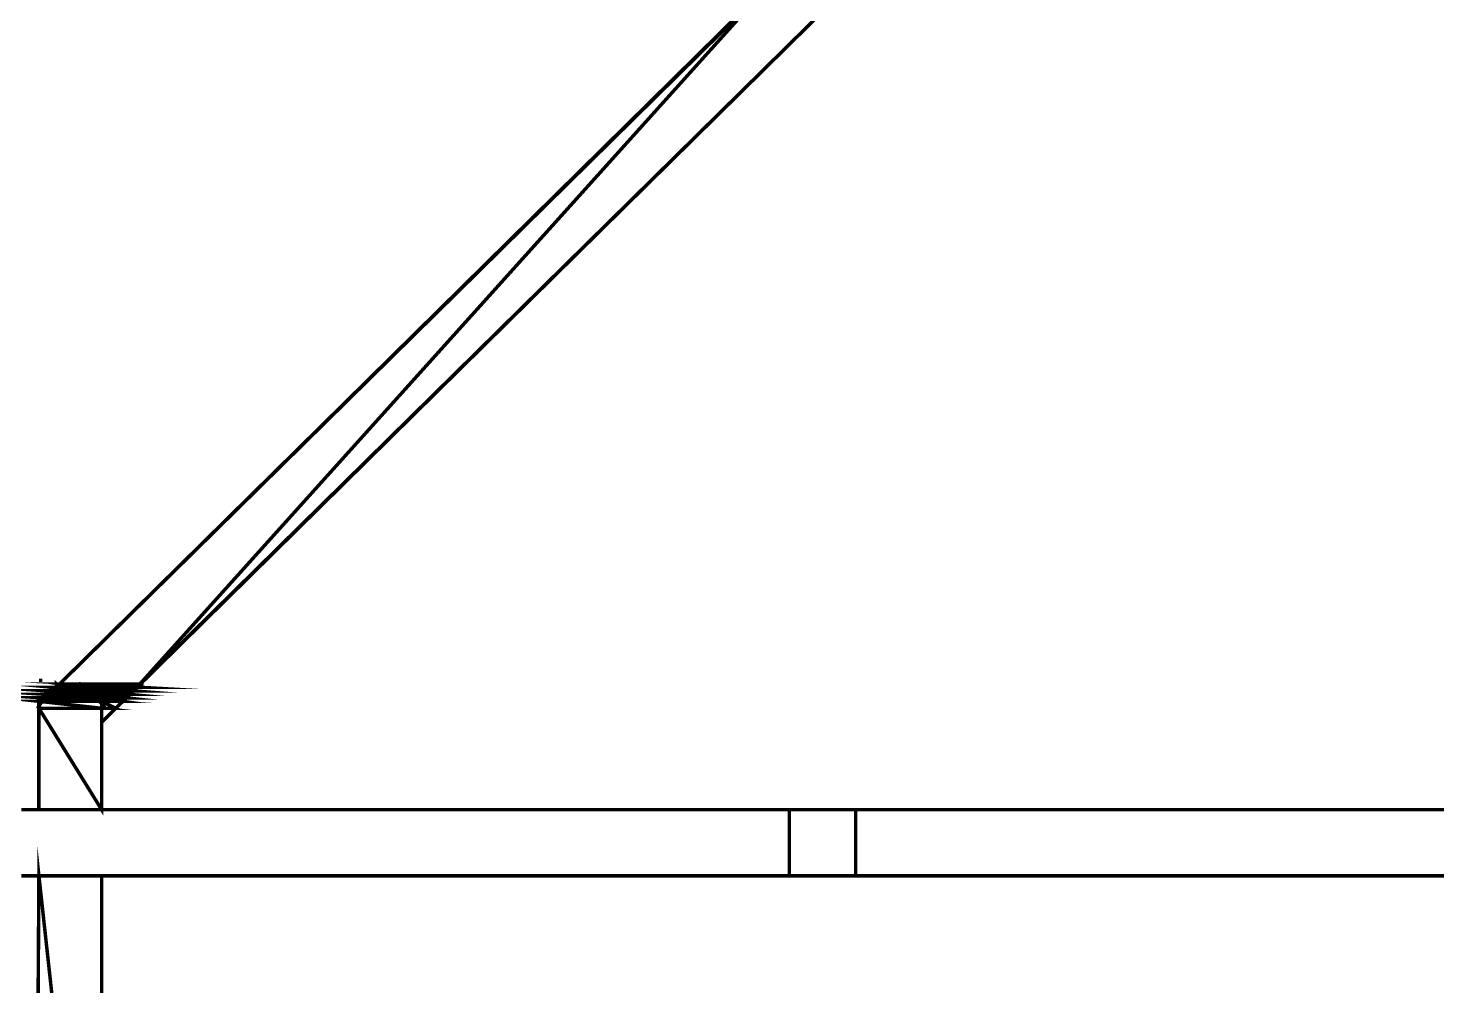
# Model space of a CAD drawing. Header units: metres. Extents: x 3290 to 4536, y 1562 to 1983.
# Drawn here: x 4124.91 to 4135.54, y 1697.76 to 1704.99 of the extents above; entities that cross this region are included whole.
import ezdxf

# ---------------------------------------------------------------- set-up
doc = ezdxf.new("R2010")
doc.units = ezdxf.units.M
doc.layers.add('C00-00-00-BLACK', color=7, linetype='Continuous')
doc.layers.add('CC6-C8-CA', color=254, linetype='Continuous')

msp = doc.modelspace()

# ---------------------------------------------------------------- linework, layer by layer
at = {"layer": 'C00-00-00-BLACK', "const_width": 0.02629344690806576}
for points in [[(4130.860976785591, 1705.672478761382), (4125.118731901433, 1700.013586239907)], [(4131.071531561662, 1705.278076747208), (4125.461147382401, 1699.7496163879)], [(4124.987864965393, 1700.065759104774), (4125.013516623952, 1700.065759104774)], [(4125.48679904096, 1699.855204328703), (4125.473010498103, 1699.88191186667), (4125.285685069009, 1700.039051566806), (4125.224071400023, 1700.039051566806), (4125.186432404655, 1700.039051566806), (4125.075999840686, 1699.986878701939), (4124.99382757852, 1699.88191186667), (4124.987864965393, 1699.855204328703)], [(4124.987864965393, 1699.090623416186), (4124.987864965393, 1699.855204328703)], [(4125.461147382401, 1699.090623416186), (4125.461147382401, 1699.855204328703)], [(4124.854203054447, 1699.090623416186), (4146.771588811233, 1699.090623416186)], [(4130.650422009519, 1699.090623416186), (4130.650422009519, 1698.591875672279)], [(4131.150411964496, 1699.090623416186), (4131.150411964496, 1698.591875672279)], [(4124.854203054447, 1698.591875672279), (4146.771588811233, 1698.591875672279)], [(4124.95960466359, 1694.272707787925), (4124.987864965393, 1698.591875672279)], [(4125.461147382401, 1694.272707787925), (4125.461147382401, 1698.591875672279)]]:
    msp.add_lwpolyline(points, dxfattribs=at)
at = {"layer": 'CC6-C8-CA', "const_width": 0.02629344690806576}
for points in [[(4130.466574771417, 1705.278076747208), (4125.750396229646, 1700.039051566806), (4125.145190997187, 1700.039051566806), (4130.466574771417, 1705.278076747208)], [(4131.071531561662, 1705.278076747208), (4130.466574771417, 1705.278076747208), (4125.750396229646, 1700.039051566806), (4131.071531561662, 1705.278076747208)], [(4125.750396229646, 1700.039051566806), (4125.302765471197, 1700.039051566806), (4125.750396229646, 1700.013586239907), (4125.750396229646, 1700.039051566806)], [(4125.302765471197, 1700.039051566806), (4125.145190997187, 1700.039051566806), (4125.302765471197, 1700.013586239907), (4125.302765471197, 1700.039051566806)], [(4125.145190997187, 1700.039051566806), (4125.302765471197, 1700.013586239907), (4125.118731901433, 1700.013586239907), (4125.145190997187, 1700.039051566806)], [(4125.118731901433, 1700.013586239907), (4125.145190997187, 1700.013586239907), (4125.118731901433, 1700.039051566806), (4125.118731901433, 1700.013586239907)], [(4125.145190997187, 1700.039051566806), (4125.118731901433, 1700.039051566806), (4125.145190997187, 1700.039051566806), (4125.145190997187, 1700.039051566806)], [(4125.118731901433, 1700.039051566806), (4125.145190997187, 1700.039051566806), (4125.171712203495, 1700.039051566806), (4125.118731901433, 1700.039051566806)], [(4125.145190997187, 1700.039051566806), (4125.171712203495, 1700.039051566806), (4125.118731901433, 1700.039051566806), (4125.145190997187, 1700.039051566806)], [(4125.118731901433, 1700.013586239907), (4125.118731901433, 1700.039051566806), (4125.145190997187, 1700.039051566806), (4125.118731901433, 1700.013586239907)], [(4125.224071400023, 1700.039051566806), (4125.25059260633, 1700.039051566806), (4125.145190997187, 1700.039051566806), (4125.224071400023, 1700.039051566806)], [(4125.224071400023, 1700.039051566806), (4125.145190997187, 1700.039051566806), (4125.224071400023, 1700.039051566806)], [(4125.145190997187, 1700.039051566806), (4125.19761230427, 1700.039051566806), (4125.224071400023, 1700.039051566806), (4125.145190997187, 1700.039051566806)], [(4125.19761230427, 1700.039051566806), (4125.224071400023, 1700.039051566806), (4125.145190997187, 1700.039051566806), (4125.19761230427, 1700.039051566806)], [(4125.145190997187, 1700.039051566806), (4125.19761230427, 1700.039051566806), (4125.224071400023, 1700.039051566806), (4125.145190997187, 1700.039051566806)], [(4125.19761230427, 1700.039051566806), (4125.224071400023, 1700.039051566806), (4125.145190997187, 1700.039051566806), (4125.19761230427, 1700.039051566806)], [(4125.171712203495, 1700.039051566806), (4125.19761230427, 1700.039051566806), (4125.145190997187, 1700.039051566806), (4125.171712203495, 1700.039051566806)], [(4125.171712203495, 1700.039051566806), (4125.145190997187, 1700.039051566806), (4125.19761230427, 1700.039051566806), (4125.171712203495, 1700.039051566806)], [(4125.145190997187, 1700.039051566806), (4125.171712203495, 1700.039051566806), (4125.19761230427, 1700.039051566806), (4125.145190997187, 1700.039051566806)], [(4125.171712203495, 1700.039051566806), (4125.19761230427, 1700.039051566806), (4125.145190997187, 1700.039051566806), (4125.171712203495, 1700.039051566806)], [(4125.145190997187, 1700.039051566806), (4125.171712203495, 1700.039051566806), (4125.19761230427, 1700.039051566806), (4125.145190997187, 1700.039051566806)], [(4125.171712203495, 1700.039051566806), (4125.19761230427, 1700.039051566806), (4125.145190997187, 1700.039051566806), (4125.171712203495, 1700.039051566806)], [(4125.171712203495, 1700.039051566806), (4125.145190997187, 1700.039051566806), (4125.171712203495, 1700.039051566806)], [(4125.145190997187, 1700.039051566806), (4125.171712203495, 1700.039051566806), (4125.19761230427, 1700.039051566806), (4125.145190997187, 1700.039051566806)], [(4125.171712203495, 1700.039051566806), (4125.277113812637, 1700.039051566806), (4125.145190997187, 1700.039051566806), (4125.171712203495, 1700.039051566806)], [(4125.302765471197, 1700.039051566806), (4125.329286677505, 1700.039051566806), (4125.145190997187, 1700.039051566806), (4125.302765471197, 1700.039051566806)], [(4125.302765471197, 1700.039051566806), (4125.145190997187, 1700.039051566806), (4125.277113812637, 1700.039051566806), (4125.302765471197, 1700.039051566806)], [(4125.145190997187, 1700.039051566806), (4125.171712203495, 1700.039051566806), (4125.19761230427, 1700.039051566806), (4125.145190997187, 1700.039051566806)], [(4125.145190997187, 1700.039051566806), (4125.302765471197, 1700.039051566806), (4125.329286677505, 1700.039051566806), (4125.145190997187, 1700.039051566806)], [(4125.302765471197, 1700.039051566806), (4125.329286677505, 1700.039051566806), (4125.145190997187, 1700.039051566806), (4125.302765471197, 1700.039051566806)], [(4125.145190997187, 1700.039051566806), (4125.302765471197, 1700.039051566806), (4125.329286677505, 1700.039051566806), (4125.145190997187, 1700.039051566806)], [(4125.302765471197, 1700.039051566806), (4125.329286677505, 1700.039051566806), (4125.145190997187, 1700.039051566806), (4125.302765471197, 1700.039051566806)], [(4125.19761230427, 1700.039051566806), (4125.277113812637, 1700.039051566806), (4125.171712203495, 1700.039051566806), (4125.19761230427, 1700.039051566806)], [(4125.171712203495, 1700.039051566806), (4125.277113812637, 1700.039051566806), (4125.302765471197, 1700.039051566806), (4125.171712203495, 1700.039051566806)], [(4125.277113812637, 1700.039051566806), (4125.302765471197, 1700.039051566806), (4125.171712203495, 1700.039051566806), (4125.277113812637, 1700.039051566806)], [(4125.171712203495, 1700.039051566806), (4125.277113812637, 1700.039051566806), (4125.302765471197, 1700.039051566806), (4125.171712203495, 1700.039051566806)], [(4125.277113812637, 1700.039051566806), (4125.302765471197, 1700.039051566806), (4125.171712203495, 1700.039051566806), (4125.277113812637, 1700.039051566806)], [(4125.277113812637, 1700.039051566806), (4125.171712203495, 1700.039051566806), (4125.277113812637, 1700.039051566806)], [(4125.25059260633, 1700.039051566806), (4125.19761230427, 1700.039051566806), (4125.224071400023, 1700.039051566806), (4125.25059260633, 1700.039051566806)], [(4125.19761230427, 1700.039051566806), (4125.224071400023, 1700.039051566806), (4125.25059260633, 1700.039051566806), (4125.19761230427, 1700.039051566806)], [(4125.19761230427, 1700.039051566806), (4125.25059260633, 1700.039051566806), (4125.277113812637, 1700.039051566806), (4125.19761230427, 1700.039051566806)], [(4125.25059260633, 1700.039051566806), (4125.277113812637, 1700.039051566806), (4125.19761230427, 1700.039051566806), (4125.25059260633, 1700.039051566806)], [(4125.19761230427, 1700.039051566806), (4125.25059260633, 1700.039051566806), (4125.277113812637, 1700.039051566806), (4125.19761230427, 1700.039051566806)], [(4125.25059260633, 1700.039051566806), (4125.277113812637, 1700.039051566806), (4125.19761230427, 1700.039051566806), (4125.25059260633, 1700.039051566806)], [(4125.25059260633, 1700.039051566806), (4125.19761230427, 1700.039051566806), (4125.277113812637, 1700.039051566806), (4125.25059260633, 1700.039051566806)], [(4125.750396229646, 1700.039051566806), (4125.224071400023, 1700.039051566806), (4125.750396229646, 1700.039051566806)], [(4125.224071400023, 1700.039051566806), (4125.750396229646, 1700.039051566806), (4125.776047888206, 1700.039051566806), (4125.224071400023, 1700.039051566806)], [(4125.750396229646, 1700.039051566806), (4125.776047888206, 1700.039051566806), (4125.224071400023, 1700.039051566806), (4125.750396229646, 1700.039051566806)], [(4125.750396229646, 1700.039051566806), (4125.224071400023, 1700.039051566806), (4125.25059260633, 1700.039051566806), (4125.750396229646, 1700.039051566806)], [(4125.25059260633, 1700.039051566806), (4125.750396229646, 1700.039051566806), (4125.776047888206, 1700.039051566806), (4125.25059260633, 1700.039051566806)], [(4125.750396229646, 1700.039051566806), (4125.776047888206, 1700.039051566806), (4125.25059260633, 1700.039051566806), (4125.750396229646, 1700.039051566806)], [(4125.750396229646, 1700.039051566806), (4125.25059260633, 1700.039051566806), (4125.750396229646, 1700.039051566806)], [(4125.25059260633, 1700.039051566806), (4125.750396229646, 1700.039051566806), (4125.277113812637, 1700.039051566806), (4125.25059260633, 1700.039051566806)], [(4125.277113812637, 1700.039051566806), (4125.750396229646, 1700.039051566806), (4125.776047888206, 1700.039051566806), (4125.277113812637, 1700.039051566806)], [(4125.750396229646, 1700.039051566806), (4125.776047888206, 1700.039051566806), (4125.277113812637, 1700.039051566806), (4125.750396229646, 1700.039051566806)], [(4125.277113812637, 1700.039051566806), (4125.750396229646, 1700.039051566806), (4125.776047888206, 1700.039051566806), (4125.277113812637, 1700.039051566806)], [(4125.750396229646, 1700.039051566806), (4125.776047888206, 1700.039051566806), (4125.277113812637, 1700.039051566806), (4125.750396229646, 1700.039051566806)], [(4125.750396229646, 1700.039051566806), (4125.277113812637, 1700.039051566806), (4125.750396229646, 1700.039051566806)], [(4125.277113812637, 1700.039051566806), (4125.750396229646, 1700.039051566806), (4125.302765471197, 1700.039051566806), (4125.277113812637, 1700.039051566806)], [(4125.302765471197, 1700.039051566806), (4125.750396229646, 1700.013586239907), (4125.302765471197, 1700.013586239907), (4125.302765471197, 1700.039051566806)], [(4125.302765471197, 1700.039051566806), (4125.750396229646, 1700.039051566806), (4125.776047888206, 1700.039051566806), (4125.302765471197, 1700.039051566806)], [(4125.750396229646, 1700.039051566806), (4125.776047888206, 1700.039051566806), (4125.302765471197, 1700.039051566806), (4125.750396229646, 1700.039051566806)], [(4125.302765471197, 1700.039051566806), (4125.750396229646, 1700.039051566806), (4125.776047888206, 1700.039051566806), (4125.302765471197, 1700.039051566806)], [(4125.750396229646, 1700.039051566806), (4125.776047888206, 1700.039051566806), (4125.302765471197, 1700.039051566806), (4125.750396229646, 1700.039051566806)], [(4125.434688286647, 1699.934084731537), (4125.013516623952, 1699.934084731537), (4125.434688286647, 1699.907998299104), (4125.434688286647, 1699.934084731537)], [(4125.408167080339, 1699.960171163971), (4125.04003783026, 1699.960171163971), (4125.434688286647, 1699.934084731537), (4125.408167080339, 1699.960171163971)], [(4125.382266979566, 1699.986878701939), (4125.04003783026, 1699.986878701939), (4125.408167080339, 1699.960171163971), (4125.382266979566, 1699.986878701939)], [(4125.355807883812, 1700.013586239907), (4125.093080242874, 1700.013586239907), (4125.382266979566, 1699.986878701939), (4125.355807883812, 1700.013586239907)], [(4125.04003783026, 1699.960171163971), (4125.434688286647, 1699.934084731537), (4125.013516623952, 1699.934084731537), (4125.04003783026, 1699.960171163971)], [(4125.013516623952, 1699.934084731537), (4125.434688286647, 1699.907998299104), (4125.013516623952, 1699.907998299104), (4125.013516623952, 1699.934084731537)], [(4125.013516623952, 1699.934084731537), (4125.434688286647, 1699.934084731537), (4125.46294858845, 1699.934084731537), (4125.013516623952, 1699.934084731537)], [(4125.434688286647, 1699.934084731537), (4125.46294858845, 1699.934084731537), (4125.013516623952, 1699.934084731537), (4125.434688286647, 1699.934084731537)], [(4125.013516623952, 1699.934084731537), (4125.434688286647, 1699.934084731537), (4125.46294858845, 1699.934084731537), (4125.013516623952, 1699.934084731537)], [(4125.434688286647, 1699.934084731537), (4125.46294858845, 1699.934084731537), (4125.013516623952, 1699.934084731537), (4125.434688286647, 1699.934084731537)], [(4125.013516623952, 1699.934084731537), (4125.434688286647, 1699.934084731537), (4125.46294858845, 1699.934084731537), (4125.013516623952, 1699.934084731537)], [(4125.434688286647, 1699.934084731537), (4125.46294858845, 1699.934084731537), (4125.013516623952, 1699.934084731537), (4125.434688286647, 1699.934084731537)], [(4125.723875023339, 1700.013586239907), (4125.355807883812, 1700.013586239907), (4125.697353817031, 1699.986878701939), (4125.723875023339, 1700.013586239907)], [(4125.04003783026, 1699.986878701939), (4125.408167080339, 1699.960171163971), (4125.04003783026, 1699.960171163971), (4125.04003783026, 1699.986878701939)], [(4125.066559036567, 1699.986878701939), (4125.382266979566, 1699.986878701939), (4125.04003783026, 1699.986878701939), (4125.066559036567, 1699.986878701939)], [(4125.04003783026, 1699.986878701939), (4125.382266979566, 1699.986878701939), (4125.408167080339, 1699.986878701939), (4125.04003783026, 1699.986878701939)], [(4125.382266979566, 1699.986878701939), (4125.408167080339, 1699.986878701939), (4125.04003783026, 1699.986878701939), (4125.382266979566, 1699.986878701939)], [(4125.382266979566, 1699.986878701939), (4125.04003783026, 1699.986878701939), (4125.382266979566, 1699.986878701939)], [(4125.04003783026, 1699.986878701939), (4125.382266979566, 1699.986878701939), (4125.408167080339, 1699.986878701939), (4125.04003783026, 1699.986878701939)], [(4125.093080242874, 1700.013586239907), (4125.382266979566, 1699.986878701939), (4125.066559036567, 1699.986878701939), (4125.093080242874, 1700.013586239907)], [(4125.382266979566, 1699.986878701939), (4125.066559036567, 1699.986878701939), (4125.382266979566, 1699.986878701939)], [(4125.118731901433, 1700.013586239907), (4125.355807883812, 1700.013586239907), (4125.093080242874, 1700.013586239907), (4125.118731901433, 1700.013586239907)], [(4125.093080242874, 1700.013586239907), (4125.355807883812, 1700.013586239907), (4125.382266979566, 1700.013586239907), (4125.093080242874, 1700.013586239907)], [(4125.355807883812, 1700.013586239907), (4125.382266979566, 1700.013586239907), (4125.093080242874, 1700.013586239907), (4125.355807883812, 1700.013586239907)], [(4125.355807883812, 1700.013586239907), (4125.093080242874, 1700.013586239907), (4125.355807883812, 1700.013586239907)], [(4125.093080242874, 1700.013586239907), (4125.355807883812, 1700.013586239907), (4125.382266979566, 1700.013586239907), (4125.093080242874, 1700.013586239907)], [(4125.697353817031, 1699.986878701939), (4125.382266979566, 1699.986878701939), (4125.670832610724, 1699.960171163971), (4125.697353817031, 1699.986878701939)], [(4125.118731901433, 1700.013586239907), (4125.145190997187, 1700.013586239907), (4125.145190997187, 1700.013586239907), (4125.118731901433, 1700.013586239907)], [(4125.118731901433, 1700.013586239907), (4125.145190997187, 1700.013586239907), (4125.145190997187, 1700.013586239907), (4125.118731901433, 1700.013586239907)], [(4125.118731901433, 1700.013586239907), (4125.145190997187, 1700.013586239907), (4125.145190997187, 1700.013586239907), (4125.118731901433, 1700.013586239907)], [(4125.329286677505, 1700.013586239907), (4125.355807883812, 1700.013586239907), (4125.118731901433, 1700.013586239907), (4125.329286677505, 1700.013586239907)], [(4125.329286677505, 1700.013586239907), (4125.118731901433, 1700.013586239907), (4125.302765471197, 1700.013586239907), (4125.329286677505, 1700.013586239907)], [(4125.118731901433, 1700.013586239907), (4125.145190997187, 1700.013586239907), (4125.145190997187, 1700.013586239907), (4125.118731901433, 1700.013586239907)], [(4125.118731901433, 1700.013586239907), (4125.145190997187, 1700.013586239907), (4125.145190997187, 1700.013586239907), (4125.118731901433, 1700.013586239907)], [(4125.118731901433, 1700.013586239907), (4125.329286677505, 1700.013586239907), (4125.355807883812, 1700.013586239907), (4125.118731901433, 1700.013586239907)], [(4125.329286677505, 1700.013586239907), (4125.355807883812, 1700.013586239907), (4125.118731901433, 1700.013586239907), (4125.329286677505, 1700.013586239907)], [(4125.329286677505, 1700.013586239907), (4125.118731901433, 1700.013586239907), (4125.355807883812, 1700.013586239907), (4125.329286677505, 1700.013586239907)], [(4125.670832610724, 1699.960171163971), (4125.408167080339, 1699.960171163971), (4125.645243062718, 1699.934084731537), (4125.670832610724, 1699.960171163971)], [(4125.645243062718, 1699.934084731537), (4125.434688286647, 1699.934084731537), (4125.61872185641, 1699.907998299104), (4125.645243062718, 1699.934084731537)], [(4125.750396229646, 1700.013586239907), (4125.302765471197, 1700.013586239907), (4125.723875023339, 1700.013586239907), (4125.750396229646, 1700.013586239907)], [(4125.302765471197, 1700.013586239907), (4125.723875023339, 1700.013586239907), (4125.329286677505, 1700.013586239907), (4125.302765471197, 1700.013586239907)], [(4125.723875023339, 1700.013586239907), (4125.329286677505, 1700.013586239907), (4125.723875023339, 1700.013586239907)], [(4125.329286677505, 1700.013586239907), (4125.723875023339, 1700.013586239907), (4125.355807883812, 1700.013586239907), (4125.329286677505, 1700.013586239907)], [(4125.355807883812, 1700.013586239907), (4125.697353817031, 1699.986878701939), (4125.382266979566, 1699.986878701939), (4125.355807883812, 1700.013586239907)], [(4125.355807883812, 1700.013586239907), (4125.723875023339, 1700.013586239907), (4125.750396229646, 1700.013586239907), (4125.355807883812, 1700.013586239907)], [(4125.723875023339, 1700.013586239907), (4125.750396229646, 1700.013586239907), (4125.355807883812, 1700.013586239907), (4125.723875023339, 1700.013586239907)], [(4125.355807883812, 1700.013586239907), (4125.723875023339, 1700.013586239907), (4125.750396229646, 1700.013586239907), (4125.355807883812, 1700.013586239907)], [(4125.723875023339, 1700.013586239907), (4125.750396229646, 1700.013586239907), (4125.355807883812, 1700.013586239907), (4125.723875023339, 1700.013586239907)], [(4125.382266979566, 1699.986878701939), (4125.670832610724, 1699.960171163971), (4125.408167080339, 1699.960171163971), (4125.382266979566, 1699.986878701939)], [(4125.382266979566, 1699.986878701939), (4125.697353817031, 1699.986878701939), (4125.723875023339, 1699.986878701939), (4125.382266979566, 1699.986878701939)], [(4125.697353817031, 1699.986878701939), (4125.723875023339, 1699.986878701939), (4125.382266979566, 1699.986878701939), (4125.697353817031, 1699.986878701939)], [(4125.382266979566, 1699.986878701939), (4125.697353817031, 1699.986878701939), (4125.723875023339, 1699.986878701939), (4125.382266979566, 1699.986878701939)], [(4125.697353817031, 1699.986878701939), (4125.723875023339, 1699.986878701939), (4125.382266979566, 1699.986878701939), (4125.697353817031, 1699.986878701939)], [(4125.382266979566, 1699.986878701939), (4125.697353817031, 1699.986878701939), (4125.723875023339, 1699.986878701939), (4125.382266979566, 1699.986878701939)], [(4125.697353817031, 1699.986878701939), (4125.723875023339, 1699.986878701939), (4125.382266979566, 1699.986878701939), (4125.697353817031, 1699.986878701939)], [(4125.408167080339, 1699.960171163971), (4125.645243062718, 1699.934084731537), (4125.434688286647, 1699.934084731537), (4125.408167080339, 1699.960171163971)], [(4125.434688286647, 1699.934084731537), (4125.61872185641, 1699.907998299104), (4125.434688286647, 1699.907998299104), (4125.434688286647, 1699.934084731537)], [(4125.434688286647, 1699.934084731537), (4125.645243062718, 1699.934084731537), (4125.670832610724, 1699.934084731537), (4125.434688286647, 1699.934084731537)], [(4125.645243062718, 1699.934084731537), (4125.670832610724, 1699.934084731537), (4125.434688286647, 1699.934084731537), (4125.645243062718, 1699.934084731537)], [(4125.434688286647, 1699.934084731537), (4125.645243062718, 1699.934084731537), (4125.670832610724, 1699.934084731537), (4125.434688286647, 1699.934084731537)], [(4125.645243062718, 1699.934084731537), (4125.670832610724, 1699.934084731537), (4125.434688286647, 1699.934084731537), (4125.645243062718, 1699.934084731537)], [(4125.434688286647, 1699.934084731537), (4125.645243062718, 1699.934084731537), (4125.670832610724, 1699.934084731537), (4125.434688286647, 1699.934084731537)], [(4125.645243062718, 1699.934084731537), (4125.670832610724, 1699.934084731537), (4125.434688286647, 1699.934084731537), (4125.645243062718, 1699.934084731537)], [(4125.461147382401, 1699.907998299104), (4124.987864965393, 1699.907998299104), (4125.461147382401, 1699.855204328703), (4125.461147382401, 1699.907998299104)], [(4125.461147382401, 1699.855204328703), (4124.987864965393, 1699.855204328703), (4125.461147382401, 1699.090623416186), (4125.461147382401, 1699.855204328703)], [(4124.987864965393, 1699.907998299104), (4125.461147382401, 1699.855204328703), (4124.987864965393, 1699.855204328703), (4124.987864965393, 1699.907998299104)], [(4125.013516623952, 1699.907998299104), (4125.461147382401, 1699.907998299104), (4124.987864965393, 1699.907998299104), (4125.013516623952, 1699.907998299104)], [(4124.987864965393, 1699.907998299104), (4125.461147382401, 1699.907998299104), (4125.48679904096, 1699.907998299104), (4124.987864965393, 1699.907998299104)], [(4125.461147382401, 1699.907998299104), (4125.48679904096, 1699.907998299104), (4124.987864965393, 1699.907998299104), (4125.461147382401, 1699.907998299104)], [(4125.461147382401, 1699.907998299104), (4124.987864965393, 1699.907998299104), (4125.461147382401, 1699.907998299104)], [(4124.987864965393, 1699.907998299104), (4125.461147382401, 1699.907998299104), (4125.48679904096, 1699.907998299104), (4124.987864965393, 1699.907998299104)], [(4124.987864965393, 1699.855204328703), (4125.461147382401, 1699.090623416186), (4124.987864965393, 1699.090623416186), (4124.987864965393, 1699.855204328703)], [(4124.987864965393, 1699.855204328703), (4125.461147382401, 1699.855204328703), (4125.48679904096, 1699.855204328703), (4124.987864965393, 1699.855204328703)], [(4125.461147382401, 1699.855204328703), (4125.48679904096, 1699.855204328703), (4124.987864965393, 1699.855204328703), (4125.461147382401, 1699.855204328703)], [(4125.434688286647, 1699.907998299104), (4125.013516623952, 1699.907998299104), (4125.461147382401, 1699.907998299104), (4125.434688286647, 1699.907998299104)], [(4125.461147382401, 1699.907998299104), (4125.61872185641, 1699.907998299104), (4125.566362659883, 1699.855204328703), (4125.461147382401, 1699.907998299104)], [(4125.61872185641, 1699.907998299104), (4125.434688286647, 1699.907998299104), (4125.61872185641, 1699.907998299104)], [(4125.434688286647, 1699.907998299104), (4125.61872185641, 1699.907998299104), (4125.461147382401, 1699.907998299104), (4125.434688286647, 1699.907998299104)], [(4125.461147382401, 1699.907998299104), (4125.461147382401, 1699.855204328703), (4125.566362659883, 1699.855204328703), (4125.461147382401, 1699.907998299104)], [(4125.461147382401, 1699.907998299104), (4125.61872185641, 1699.907998299104), (4125.645243062718, 1699.907998299104), (4125.461147382401, 1699.907998299104)], [(4125.61872185641, 1699.907998299104), (4125.645243062718, 1699.907998299104), (4125.461147382401, 1699.907998299104), (4125.61872185641, 1699.907998299104)], [(4125.461147382401, 1699.907998299104), (4125.61872185641, 1699.907998299104), (4125.645243062718, 1699.907998299104), (4125.461147382401, 1699.907998299104)], [(4125.61872185641, 1699.907998299104), (4125.645243062718, 1699.907998299104), (4125.461147382401, 1699.907998299104), (4125.61872185641, 1699.907998299104)], [(4125.461147382401, 1699.855204328703), (4125.566362659883, 1699.855204328703), (4125.461147382401, 1699.7496163879), (4125.461147382401, 1699.855204328703)], [(4124.987864965393, 1698.591875672279), (4125.461147382401, 1694.272707787925), (4124.95960466359, 1694.272707787925), (4124.987864965393, 1698.591875672279)], [(4125.461147382401, 1698.591875672279), (4124.987864965393, 1698.591875672279), (4125.461147382401, 1694.272707787925), (4125.461147382401, 1698.591875672279)]]:
    msp.add_lwpolyline(points, close=True, dxfattribs=at)
at = {"layer": 'CC6-C8-CA'}
for points in [[(4130.466574771417, 1705.278076747208), (4125.750396229646, 1700.039051566806), (4125.145190997187, 1700.039051566806), (4130.466574771417, 1705.278076747208)], [(4131.071531561662, 1705.278076747208), (4130.466574771417, 1705.278076747208), (4125.750396229646, 1700.039051566806), (4131.071531561662, 1705.278076747208)], [(4125.145190997187, 1700.039051566806), (4125.118731901433, 1700.039051566806), (4125.145190997187, 1700.039051566806), (4125.145190997187, 1700.039051566806)], [(4125.118731901433, 1700.039051566806), (4125.145190997187, 1700.039051566806), (4125.171712203495, 1700.039051566806), (4125.118731901433, 1700.039051566806)], [(4125.145190997187, 1700.039051566806), (4125.171712203495, 1700.039051566806), (4125.118731901433, 1700.039051566806), (4125.145190997187, 1700.039051566806)], [(4125.118731901433, 1700.013586239907), (4125.145190997187, 1700.013586239907), (4125.118731901433, 1700.039051566806), (4125.118731901433, 1700.013586239907)], [(4125.118731901433, 1700.013586239907), (4125.118731901433, 1700.039051566806), (4125.145190997187, 1700.039051566806), (4125.118731901433, 1700.013586239907)], [(4125.145190997187, 1700.039051566806), (4125.302765471197, 1700.013586239907), (4125.118731901433, 1700.013586239907), (4125.145190997187, 1700.039051566806)], [(4125.224071400023, 1700.039051566806), (4125.25059260633, 1700.039051566806), (4125.145190997187, 1700.039051566806), (4125.224071400023, 1700.039051566806)], [(4125.224071400023, 1700.039051566806), (4125.145190997187, 1700.039051566806), (4125.224071400023, 1700.039051566806)], [(4125.145190997187, 1700.039051566806), (4125.19761230427, 1700.039051566806), (4125.224071400023, 1700.039051566806), (4125.145190997187, 1700.039051566806)], [(4125.19761230427, 1700.039051566806), (4125.224071400023, 1700.039051566806), (4125.145190997187, 1700.039051566806), (4125.19761230427, 1700.039051566806)], [(4125.145190997187, 1700.039051566806), (4125.19761230427, 1700.039051566806), (4125.224071400023, 1700.039051566806), (4125.145190997187, 1700.039051566806)], [(4125.19761230427, 1700.039051566806), (4125.224071400023, 1700.039051566806), (4125.145190997187, 1700.039051566806), (4125.19761230427, 1700.039051566806)], [(4125.171712203495, 1700.039051566806), (4125.19761230427, 1700.039051566806), (4125.145190997187, 1700.039051566806), (4125.171712203495, 1700.039051566806)], [(4125.171712203495, 1700.039051566806), (4125.145190997187, 1700.039051566806), (4125.19761230427, 1700.039051566806), (4125.171712203495, 1700.039051566806)], [(4125.145190997187, 1700.039051566806), (4125.171712203495, 1700.039051566806), (4125.19761230427, 1700.039051566806), (4125.145190997187, 1700.039051566806)], [(4125.171712203495, 1700.039051566806), (4125.19761230427, 1700.039051566806), (4125.145190997187, 1700.039051566806), (4125.171712203495, 1700.039051566806)], [(4125.145190997187, 1700.039051566806), (4125.171712203495, 1700.039051566806), (4125.19761230427, 1700.039051566806), (4125.145190997187, 1700.039051566806)], [(4125.171712203495, 1700.039051566806), (4125.19761230427, 1700.039051566806), (4125.145190997187, 1700.039051566806), (4125.171712203495, 1700.039051566806)], [(4125.171712203495, 1700.039051566806), (4125.145190997187, 1700.039051566806), (4125.171712203495, 1700.039051566806)], [(4125.145190997187, 1700.039051566806), (4125.171712203495, 1700.039051566806), (4125.19761230427, 1700.039051566806), (4125.145190997187, 1700.039051566806)], [(4125.171712203495, 1700.039051566806), (4125.277113812637, 1700.039051566806), (4125.145190997187, 1700.039051566806), (4125.171712203495, 1700.039051566806)], [(4125.302765471197, 1700.039051566806), (4125.329286677505, 1700.039051566806), (4125.145190997187, 1700.039051566806), (4125.302765471197, 1700.039051566806)], [(4125.302765471197, 1700.039051566806), (4125.145190997187, 1700.039051566806), (4125.277113812637, 1700.039051566806), (4125.302765471197, 1700.039051566806)], [(4125.145190997187, 1700.039051566806), (4125.171712203495, 1700.039051566806), (4125.19761230427, 1700.039051566806), (4125.145190997187, 1700.039051566806)], [(4125.145190997187, 1700.039051566806), (4125.302765471197, 1700.039051566806), (4125.329286677505, 1700.039051566806), (4125.145190997187, 1700.039051566806)], [(4125.302765471197, 1700.039051566806), (4125.329286677505, 1700.039051566806), (4125.145190997187, 1700.039051566806), (4125.302765471197, 1700.039051566806)], [(4125.145190997187, 1700.039051566806), (4125.302765471197, 1700.039051566806), (4125.329286677505, 1700.039051566806), (4125.145190997187, 1700.039051566806)], [(4125.302765471197, 1700.039051566806), (4125.329286677505, 1700.039051566806), (4125.145190997187, 1700.039051566806), (4125.302765471197, 1700.039051566806)], [(4125.302765471197, 1700.039051566806), (4125.145190997187, 1700.039051566806), (4125.302765471197, 1700.013586239907), (4125.302765471197, 1700.039051566806)], [(4125.19761230427, 1700.039051566806), (4125.277113812637, 1700.039051566806), (4125.171712203495, 1700.039051566806), (4125.19761230427, 1700.039051566806)], [(4125.171712203495, 1700.039051566806), (4125.277113812637, 1700.039051566806), (4125.302765471197, 1700.039051566806), (4125.171712203495, 1700.039051566806)], [(4125.277113812637, 1700.039051566806), (4125.302765471197, 1700.039051566806), (4125.171712203495, 1700.039051566806), (4125.277113812637, 1700.039051566806)], [(4125.171712203495, 1700.039051566806), (4125.277113812637, 1700.039051566806), (4125.302765471197, 1700.039051566806), (4125.171712203495, 1700.039051566806)], [(4125.277113812637, 1700.039051566806), (4125.302765471197, 1700.039051566806), (4125.171712203495, 1700.039051566806), (4125.277113812637, 1700.039051566806)], [(4125.277113812637, 1700.039051566806), (4125.171712203495, 1700.039051566806), (4125.277113812637, 1700.039051566806)], [(4125.25059260633, 1700.039051566806), (4125.19761230427, 1700.039051566806), (4125.224071400023, 1700.039051566806), (4125.25059260633, 1700.039051566806)], [(4125.19761230427, 1700.039051566806), (4125.224071400023, 1700.039051566806), (4125.25059260633, 1700.039051566806), (4125.19761230427, 1700.039051566806)], [(4125.19761230427, 1700.039051566806), (4125.25059260633, 1700.039051566806), (4125.277113812637, 1700.039051566806), (4125.19761230427, 1700.039051566806)], [(4125.25059260633, 1700.039051566806), (4125.277113812637, 1700.039051566806), (4125.19761230427, 1700.039051566806), (4125.25059260633, 1700.039051566806)], [(4125.19761230427, 1700.039051566806), (4125.25059260633, 1700.039051566806), (4125.277113812637, 1700.039051566806), (4125.19761230427, 1700.039051566806)], [(4125.25059260633, 1700.039051566806), (4125.277113812637, 1700.039051566806), (4125.19761230427, 1700.039051566806), (4125.25059260633, 1700.039051566806)], [(4125.25059260633, 1700.039051566806), (4125.19761230427, 1700.039051566806), (4125.277113812637, 1700.039051566806), (4125.25059260633, 1700.039051566806)], [(4125.750396229646, 1700.039051566806), (4125.224071400023, 1700.039051566806), (4125.750396229646, 1700.039051566806)], [(4125.224071400023, 1700.039051566806), (4125.750396229646, 1700.039051566806), (4125.776047888206, 1700.039051566806), (4125.224071400023, 1700.039051566806)], [(4125.750396229646, 1700.039051566806), (4125.776047888206, 1700.039051566806), (4125.224071400023, 1700.039051566806), (4125.750396229646, 1700.039051566806)], [(4125.750396229646, 1700.039051566806), (4125.224071400023, 1700.039051566806), (4125.25059260633, 1700.039051566806), (4125.750396229646, 1700.039051566806)], [(4125.25059260633, 1700.039051566806), (4125.750396229646, 1700.039051566806), (4125.776047888206, 1700.039051566806), (4125.25059260633, 1700.039051566806)], [(4125.750396229646, 1700.039051566806), (4125.776047888206, 1700.039051566806), (4125.25059260633, 1700.039051566806), (4125.750396229646, 1700.039051566806)], [(4125.750396229646, 1700.039051566806), (4125.25059260633, 1700.039051566806), (4125.750396229646, 1700.039051566806)], [(4125.25059260633, 1700.039051566806), (4125.750396229646, 1700.039051566806), (4125.277113812637, 1700.039051566806), (4125.25059260633, 1700.039051566806)], [(4125.277113812637, 1700.039051566806), (4125.750396229646, 1700.039051566806), (4125.776047888206, 1700.039051566806), (4125.277113812637, 1700.039051566806)], [(4125.750396229646, 1700.039051566806), (4125.776047888206, 1700.039051566806), (4125.277113812637, 1700.039051566806), (4125.750396229646, 1700.039051566806)], [(4125.277113812637, 1700.039051566806), (4125.750396229646, 1700.039051566806), (4125.776047888206, 1700.039051566806), (4125.277113812637, 1700.039051566806)], [(4125.750396229646, 1700.039051566806), (4125.776047888206, 1700.039051566806), (4125.277113812637, 1700.039051566806), (4125.750396229646, 1700.039051566806)], [(4125.750396229646, 1700.039051566806), (4125.277113812637, 1700.039051566806), (4125.750396229646, 1700.039051566806)], [(4125.277113812637, 1700.039051566806), (4125.750396229646, 1700.039051566806), (4125.302765471197, 1700.039051566806), (4125.277113812637, 1700.039051566806)], [(4125.302765471197, 1700.039051566806), (4125.750396229646, 1700.039051566806), (4125.776047888206, 1700.039051566806), (4125.302765471197, 1700.039051566806)], [(4125.750396229646, 1700.039051566806), (4125.776047888206, 1700.039051566806), (4125.302765471197, 1700.039051566806), (4125.750396229646, 1700.039051566806)], [(4125.302765471197, 1700.039051566806), (4125.750396229646, 1700.039051566806), (4125.776047888206, 1700.039051566806), (4125.302765471197, 1700.039051566806)], [(4125.750396229646, 1700.039051566806), (4125.776047888206, 1700.039051566806), (4125.302765471197, 1700.039051566806), (4125.750396229646, 1700.039051566806)], [(4125.750396229646, 1700.039051566806), (4125.302765471197, 1700.039051566806), (4125.750396229646, 1700.013586239907), (4125.750396229646, 1700.039051566806)], [(4125.302765471197, 1700.039051566806), (4125.750396229646, 1700.013586239907), (4125.302765471197, 1700.013586239907), (4125.302765471197, 1700.039051566806)], [(4125.04003783026, 1699.960171163971), (4125.434688286647, 1699.934084731537), (4125.013516623952, 1699.934084731537), (4125.04003783026, 1699.960171163971)], [(4125.013516623952, 1699.934084731537), (4125.434688286647, 1699.934084731537), (4125.46294858845, 1699.934084731537), (4125.013516623952, 1699.934084731537)], [(4125.434688286647, 1699.934084731537), (4125.46294858845, 1699.934084731537), (4125.013516623952, 1699.934084731537), (4125.434688286647, 1699.934084731537)], [(4125.013516623952, 1699.934084731537), (4125.434688286647, 1699.934084731537), (4125.46294858845, 1699.934084731537), (4125.013516623952, 1699.934084731537)], [(4125.434688286647, 1699.934084731537), (4125.46294858845, 1699.934084731537), (4125.013516623952, 1699.934084731537), (4125.434688286647, 1699.934084731537)], [(4125.013516623952, 1699.934084731537), (4125.434688286647, 1699.934084731537), (4125.46294858845, 1699.934084731537), (4125.013516623952, 1699.934084731537)], [(4125.434688286647, 1699.934084731537), (4125.46294858845, 1699.934084731537), (4125.013516623952, 1699.934084731537), (4125.434688286647, 1699.934084731537)], [(4125.434688286647, 1699.934084731537), (4125.013516623952, 1699.934084731537), (4125.434688286647, 1699.907998299104), (4125.434688286647, 1699.934084731537)], [(4125.013516623952, 1699.934084731537), (4125.434688286647, 1699.907998299104), (4125.013516623952, 1699.907998299104), (4125.013516623952, 1699.934084731537)], [(4125.066559036567, 1699.986878701939), (4125.382266979566, 1699.986878701939), (4125.04003783026, 1699.986878701939), (4125.066559036567, 1699.986878701939)], [(4125.04003783026, 1699.986878701939), (4125.382266979566, 1699.986878701939), (4125.408167080339, 1699.986878701939), (4125.04003783026, 1699.986878701939)], [(4125.382266979566, 1699.986878701939), (4125.408167080339, 1699.986878701939), (4125.04003783026, 1699.986878701939), (4125.382266979566, 1699.986878701939)], [(4125.382266979566, 1699.986878701939), (4125.04003783026, 1699.986878701939), (4125.382266979566, 1699.986878701939)], [(4125.04003783026, 1699.986878701939), (4125.382266979566, 1699.986878701939), (4125.408167080339, 1699.986878701939), (4125.04003783026, 1699.986878701939)], [(4125.382266979566, 1699.986878701939), (4125.04003783026, 1699.986878701939), (4125.408167080339, 1699.960171163971), (4125.382266979566, 1699.986878701939)], [(4125.04003783026, 1699.986878701939), (4125.408167080339, 1699.960171163971), (4125.04003783026, 1699.960171163971), (4125.04003783026, 1699.986878701939)], [(4125.408167080339, 1699.960171163971), (4125.04003783026, 1699.960171163971), (4125.434688286647, 1699.934084731537), (4125.408167080339, 1699.960171163971)], [(4125.093080242874, 1700.013586239907), (4125.382266979566, 1699.986878701939), (4125.066559036567, 1699.986878701939), (4125.093080242874, 1700.013586239907)], [(4125.382266979566, 1699.986878701939), (4125.066559036567, 1699.986878701939), (4125.382266979566, 1699.986878701939)], [(4125.118731901433, 1700.013586239907), (4125.355807883812, 1700.013586239907), (4125.093080242874, 1700.013586239907), (4125.118731901433, 1700.013586239907)], [(4125.093080242874, 1700.013586239907), (4125.355807883812, 1700.013586239907), (4125.382266979566, 1700.013586239907), (4125.093080242874, 1700.013586239907)], [(4125.355807883812, 1700.013586239907), (4125.382266979566, 1700.013586239907), (4125.093080242874, 1700.013586239907), (4125.355807883812, 1700.013586239907)], [(4125.355807883812, 1700.013586239907), (4125.093080242874, 1700.013586239907), (4125.355807883812, 1700.013586239907)], [(4125.093080242874, 1700.013586239907), (4125.355807883812, 1700.013586239907), (4125.382266979566, 1700.013586239907), (4125.093080242874, 1700.013586239907)], [(4125.355807883812, 1700.013586239907), (4125.093080242874, 1700.013586239907), (4125.382266979566, 1699.986878701939), (4125.355807883812, 1700.013586239907)], [(4125.118731901433, 1700.013586239907), (4125.145190997187, 1700.013586239907), (4125.145190997187, 1700.013586239907), (4125.118731901433, 1700.013586239907)], [(4125.118731901433, 1700.013586239907), (4125.145190997187, 1700.013586239907), (4125.145190997187, 1700.013586239907), (4125.118731901433, 1700.013586239907)], [(4125.118731901433, 1700.013586239907), (4125.145190997187, 1700.013586239907), (4125.145190997187, 1700.013586239907), (4125.118731901433, 1700.013586239907)], [(4125.329286677505, 1700.013586239907), (4125.355807883812, 1700.013586239907), (4125.118731901433, 1700.013586239907), (4125.329286677505, 1700.013586239907)], [(4125.329286677505, 1700.013586239907), (4125.118731901433, 1700.013586239907), (4125.302765471197, 1700.013586239907), (4125.329286677505, 1700.013586239907)], [(4125.118731901433, 1700.013586239907), (4125.145190997187, 1700.013586239907), (4125.145190997187, 1700.013586239907), (4125.118731901433, 1700.013586239907)], [(4125.118731901433, 1700.013586239907), (4125.145190997187, 1700.013586239907), (4125.145190997187, 1700.013586239907), (4125.118731901433, 1700.013586239907)], [(4125.118731901433, 1700.013586239907), (4125.329286677505, 1700.013586239907), (4125.355807883812, 1700.013586239907), (4125.118731901433, 1700.013586239907)], [(4125.329286677505, 1700.013586239907), (4125.355807883812, 1700.013586239907), (4125.118731901433, 1700.013586239907), (4125.329286677505, 1700.013586239907)], [(4125.329286677505, 1700.013586239907), (4125.118731901433, 1700.013586239907), (4125.355807883812, 1700.013586239907), (4125.329286677505, 1700.013586239907)], [(4125.750396229646, 1700.013586239907), (4125.302765471197, 1700.013586239907), (4125.723875023339, 1700.013586239907), (4125.750396229646, 1700.013586239907)], [(4125.302765471197, 1700.013586239907), (4125.723875023339, 1700.013586239907), (4125.329286677505, 1700.013586239907), (4125.302765471197, 1700.013586239907)], [(4125.723875023339, 1700.013586239907), (4125.329286677505, 1700.013586239907), (4125.723875023339, 1700.013586239907)], [(4125.329286677505, 1700.013586239907), (4125.723875023339, 1700.013586239907), (4125.355807883812, 1700.013586239907), (4125.329286677505, 1700.013586239907)], [(4125.355807883812, 1700.013586239907), (4125.723875023339, 1700.013586239907), (4125.750396229646, 1700.013586239907), (4125.355807883812, 1700.013586239907)], [(4125.723875023339, 1700.013586239907), (4125.750396229646, 1700.013586239907), (4125.355807883812, 1700.013586239907), (4125.723875023339, 1700.013586239907)], [(4125.355807883812, 1700.013586239907), (4125.723875023339, 1700.013586239907), (4125.750396229646, 1700.013586239907), (4125.355807883812, 1700.013586239907)], [(4125.723875023339, 1700.013586239907), (4125.750396229646, 1700.013586239907), (4125.355807883812, 1700.013586239907), (4125.723875023339, 1700.013586239907)], [(4125.723875023339, 1700.013586239907), (4125.355807883812, 1700.013586239907), (4125.697353817031, 1699.986878701939), (4125.723875023339, 1700.013586239907)], [(4125.355807883812, 1700.013586239907), (4125.697353817031, 1699.986878701939), (4125.382266979566, 1699.986878701939), (4125.355807883812, 1700.013586239907)], [(4125.382266979566, 1699.986878701939), (4125.697353817031, 1699.986878701939), (4125.723875023339, 1699.986878701939), (4125.382266979566, 1699.986878701939)], [(4125.697353817031, 1699.986878701939), (4125.723875023339, 1699.986878701939), (4125.382266979566, 1699.986878701939), (4125.697353817031, 1699.986878701939)], [(4125.382266979566, 1699.986878701939), (4125.697353817031, 1699.986878701939), (4125.723875023339, 1699.986878701939), (4125.382266979566, 1699.986878701939)], [(4125.697353817031, 1699.986878701939), (4125.723875023339, 1699.986878701939), (4125.382266979566, 1699.986878701939), (4125.697353817031, 1699.986878701939)], [(4125.382266979566, 1699.986878701939), (4125.697353817031, 1699.986878701939), (4125.723875023339, 1699.986878701939), (4125.382266979566, 1699.986878701939)], [(4125.697353817031, 1699.986878701939), (4125.723875023339, 1699.986878701939), (4125.382266979566, 1699.986878701939), (4125.697353817031, 1699.986878701939)], [(4125.697353817031, 1699.986878701939), (4125.382266979566, 1699.986878701939), (4125.670832610724, 1699.960171163971), (4125.697353817031, 1699.986878701939)], [(4125.382266979566, 1699.986878701939), (4125.670832610724, 1699.960171163971), (4125.408167080339, 1699.960171163971), (4125.382266979566, 1699.986878701939)], [(4125.670832610724, 1699.960171163971), (4125.408167080339, 1699.960171163971), (4125.645243062718, 1699.934084731537), (4125.670832610724, 1699.960171163971)], [(4125.408167080339, 1699.960171163971), (4125.645243062718, 1699.934084731537), (4125.434688286647, 1699.934084731537), (4125.408167080339, 1699.960171163971)], [(4125.434688286647, 1699.934084731537), (4125.645243062718, 1699.934084731537), (4125.670832610724, 1699.934084731537), (4125.434688286647, 1699.934084731537)], [(4125.645243062718, 1699.934084731537), (4125.670832610724, 1699.934084731537), (4125.434688286647, 1699.934084731537), (4125.645243062718, 1699.934084731537)], [(4125.434688286647, 1699.934084731537), (4125.645243062718, 1699.934084731537), (4125.670832610724, 1699.934084731537), (4125.434688286647, 1699.934084731537)], [(4125.645243062718, 1699.934084731537), (4125.670832610724, 1699.934084731537), (4125.434688286647, 1699.934084731537), (4125.645243062718, 1699.934084731537)], [(4125.434688286647, 1699.934084731537), (4125.645243062718, 1699.934084731537), (4125.670832610724, 1699.934084731537), (4125.434688286647, 1699.934084731537)], [(4125.645243062718, 1699.934084731537), (4125.670832610724, 1699.934084731537), (4125.434688286647, 1699.934084731537), (4125.645243062718, 1699.934084731537)], [(4125.645243062718, 1699.934084731537), (4125.434688286647, 1699.934084731537), (4125.61872185641, 1699.907998299104), (4125.645243062718, 1699.934084731537)], [(4125.434688286647, 1699.934084731537), (4125.61872185641, 1699.907998299104), (4125.434688286647, 1699.907998299104), (4125.434688286647, 1699.934084731537)], [(4125.013516623952, 1699.907998299104), (4125.461147382401, 1699.907998299104), (4124.987864965393, 1699.907998299104), (4125.013516623952, 1699.907998299104)], [(4124.987864965393, 1699.907998299104), (4125.461147382401, 1699.907998299104), (4125.48679904096, 1699.907998299104), (4124.987864965393, 1699.907998299104)], [(4125.461147382401, 1699.907998299104), (4125.48679904096, 1699.907998299104), (4124.987864965393, 1699.907998299104), (4125.461147382401, 1699.907998299104)], [(4125.461147382401, 1699.907998299104), (4124.987864965393, 1699.907998299104), (4125.461147382401, 1699.907998299104)], [(4124.987864965393, 1699.907998299104), (4125.461147382401, 1699.907998299104), (4125.48679904096, 1699.907998299104), (4124.987864965393, 1699.907998299104)], [(4125.461147382401, 1699.907998299104), (4124.987864965393, 1699.907998299104), (4125.461147382401, 1699.855204328703), (4125.461147382401, 1699.907998299104)], [(4124.987864965393, 1699.907998299104), (4125.461147382401, 1699.855204328703), (4124.987864965393, 1699.855204328703), (4124.987864965393, 1699.907998299104)], [(4124.987864965393, 1699.855204328703), (4125.461147382401, 1699.855204328703), (4125.48679904096, 1699.855204328703), (4124.987864965393, 1699.855204328703)], [(4125.461147382401, 1699.855204328703), (4125.48679904096, 1699.855204328703), (4124.987864965393, 1699.855204328703), (4125.461147382401, 1699.855204328703)], [(4125.461147382401, 1699.855204328703), (4124.987864965393, 1699.855204328703), (4125.461147382401, 1699.090623416186), (4125.461147382401, 1699.855204328703)], [(4124.987864965393, 1699.855204328703), (4125.461147382401, 1699.090623416186), (4124.987864965393, 1699.090623416186), (4124.987864965393, 1699.855204328703)], [(4125.434688286647, 1699.907998299104), (4125.013516623952, 1699.907998299104), (4125.461147382401, 1699.907998299104), (4125.434688286647, 1699.907998299104)], [(4125.61872185641, 1699.907998299104), (4125.434688286647, 1699.907998299104), (4125.61872185641, 1699.907998299104)], [(4125.434688286647, 1699.907998299104), (4125.61872185641, 1699.907998299104), (4125.461147382401, 1699.907998299104), (4125.434688286647, 1699.907998299104)], [(4125.461147382401, 1699.907998299104), (4125.61872185641, 1699.907998299104), (4125.645243062718, 1699.907998299104), (4125.461147382401, 1699.907998299104)], [(4125.61872185641, 1699.907998299104), (4125.645243062718, 1699.907998299104), (4125.461147382401, 1699.907998299104), (4125.61872185641, 1699.907998299104)], [(4125.461147382401, 1699.907998299104), (4125.61872185641, 1699.907998299104), (4125.645243062718, 1699.907998299104), (4125.461147382401, 1699.907998299104)], [(4125.61872185641, 1699.907998299104), (4125.645243062718, 1699.907998299104), (4125.461147382401, 1699.907998299104), (4125.61872185641, 1699.907998299104)], [(4125.461147382401, 1699.907998299104), (4125.461147382401, 1699.855204328703), (4125.566362659883, 1699.855204328703), (4125.461147382401, 1699.907998299104)], [(4125.461147382401, 1699.907998299104), (4125.61872185641, 1699.907998299104), (4125.566362659883, 1699.855204328703), (4125.461147382401, 1699.907998299104)], [(4125.461147382401, 1699.855204328703), (4125.566362659883, 1699.855204328703), (4125.461147382401, 1699.7496163879), (4125.461147382401, 1699.855204328703)], [(4124.987864965393, 1698.591875672279), (4125.461147382401, 1694.272707787925), (4124.95960466359, 1694.272707787925), (4124.987864965393, 1698.591875672279)], [(4125.461147382401, 1698.591875672279), (4124.987864965393, 1698.591875672279), (4125.461147382401, 1694.272707787925), (4125.461147382401, 1698.591875672279)]]:
    msp.add_lwpolyline(points, close=True, dxfattribs=at)

doc.saveas('drawing.dxf')
